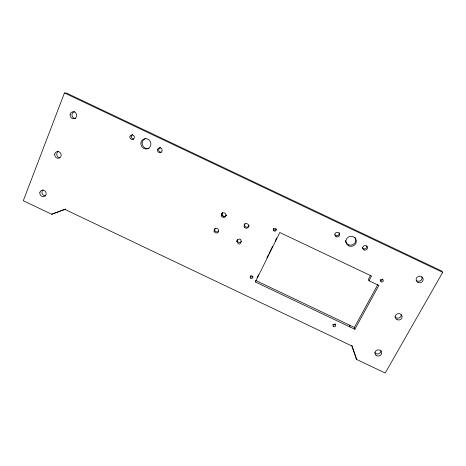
<?xml version="1.0" encoding="UTF-8"?>
<svg xmlns="http://www.w3.org/2000/svg" width="466" height="466" viewBox="0 0 466 466"><rect width="100%" height="100%" fill="white"/><g stroke="black" fill="none" stroke-linecap="round" stroke-linejoin="round"><path stroke-width="0.7" d="M255.38 281.971L255.729 280.497L354.405 327.429L354.859 329.293L255.38 281.971L279.804 232.505L371.548 276.064L368.996 280.765L378.846 285.442L354.859 329.293M237.369 239.308C236.017 241.936 240.462 243.98 241.598 241.254M64.448 92.961L23.3 200.724L51.732 214.261L64.96 209.426L351.801 345.947L356.496 359.368L385.207 373.039L442.7 272.348L441.494 270.897L66.393 93.014L64.448 92.961L442.7 272.348M257.005 277.911L258.601 274.684M266.89 257.89L268.48 254.657M269.121 253.37L272.627 246.264M275.179 241.097L276.769 237.864M370.627 275.19L368.42 279.268L368.996 280.765M354.405 327.429L377.844 284.54M51.732 214.261L65.514 209.024M351.836 345.3L355.797 356.618M349.617 325.152L350.03 326.992M356.03 357.282L356.496 359.368M226.383 215.164A2.347 2.295 33.7 0 1 223.028 216.084A2.347 2.295 33.7 0 1 222.474 212.647M75.713 118.51A3.478 3.239 65.6 0 1 72.003 115.393A3.478 3.239 65.6 0 1 74.776 111.659M45.534 195.86A3.338 3.07 54.5 0 1 43.064 189.936M249.153 225.317A2.347 2.295 21.7 0 1 245.856 226.948A2.347 2.295 21.7 0 1 245.058 223.371M218.816 231.142A2.33 2.266 32 0 1 215.566 231.369A2.33 2.266 32 0 1 215.251 228.148M339.207 232.755A2.388 2.301 -10.1 0 1 334.949 234.794M355.016 237.375A5.196 4.98 -11 0 1 352.273 244.877A5.196 4.98 -11 0 1 345.487 240.503M366.824 245.856A2.4 2.289 -11.8 0 1 365.268 248.768A2.4 2.289 -11.8 0 1 362.257 247.341M161.224 152.213A2.377 2.289 63.3 0 1 158.667 150.058A2.377 2.289 63.3 0 1 160.694 147.506M133.8 139.13A2.307 2.196 64.8 0 1 132.688 134.697M149.027 148.293A5.178 4.957 64.1 0 1 142.532 145.206A5.178 4.957 64.1 0 1 145.31 138.635M59.549 157.747A3.402 3.157 59.7 0 1 58.623 151.316M421.98 276.985A3.501 3.262 -12.7 0 1 416.249 280.48M381.025 350.747A3.355 3.099 -1.3 0 1 374.839 352.576M226.313 215.129A2.266 2.213 33.7 0 1 223.068 216.02A2.266 2.213 33.7 0 1 222.532 212.7M401.255 314.859A3.425 3.18 -6.6 0 1 394.935 316.775M382.574 279.041A1.439 1.351 -8.9 0 1 379.93 279.868M335.386 323.946A1.392 1.305 2.2 0 1 332.864 324.388M252.904 276.6A1.381 1.322 16.9 0 1 250.487 275.808M276.321 228.963A1.41 1.375 8.3 0 1 274.684 230.053A1.41 1.375 8.3 0 1 273.559 228.439M236.664 241.079C241.044 250.685 243.718 233.361 236.664 241.079M221.449 215.869A2.365 2.313 33.6 0 0 225.462 216.626A2.365 2.313 33.6 0 0 224.047 212.816A2.365 2.313 33.6 0 0 221.449 215.869M244.487 227.216A2.365 2.313 21.8 0 0 248.553 226.936A2.365 2.313 21.8 0 0 246.217 223.604A2.365 2.313 21.8 0 0 244.487 227.216M214.179 231.462A2.347 2.283 32 0 0 218.158 232.225A2.347 2.283 32 0 0 216.748 228.457A2.347 2.283 32 0 0 214.179 231.462M336.178 236.716A2.406 2.318 -9.9 0 0 339.662 234.474A2.406 2.318 -9.9 0 0 335.945 232.703A2.406 2.318 -9.9 0 0 336.178 236.716M348.719 245.85A5.242 5.021 -10.8 0 0 356.327 241.004A5.242 5.021 -10.8 0 0 348.259 237.159A5.242 5.021 -10.8 0 0 348.719 245.85M363.987 249.91A2.423 2.307 -11.6 0 0 367.505 247.679A2.423 2.307 -11.6 0 0 363.783 245.914A2.423 2.307 -11.6 0 0 363.987 249.91M157.502 149.86A2.4 2.307 63.1 0 0 160.659 152.528A2.4 2.307 63.1 0 0 161.253 148.468A2.4 2.307 63.1 0 0 157.502 149.86M129.927 136.754A2.33 2.213 64.7 0 0 132.985 139.334A2.33 2.213 64.7 0 0 133.521 135.396A2.33 2.213 64.7 0 0 129.927 136.754M140.918 142.916A5.219 4.998 64 0 0 147.78 148.706A5.219 4.998 64 0 0 149.027 139.876A5.219 4.998 64 0 0 140.918 142.916M70.104 114.619A3.507 3.262 65.5 0 0 74.688 118.475A3.507 3.262 65.5 0 0 75.364 112.556A3.507 3.262 65.5 0 0 70.104 114.619M54.726 154.31A3.431 3.18 59.6 0 0 59.252 158.079A3.431 3.18 59.6 0 0 59.881 152.341A3.431 3.18 59.6 0 0 54.726 154.31M39.831 192.767A3.361 3.093 54.5 0 0 44.293 196.46A3.361 3.093 54.5 0 0 44.882 190.885A3.361 3.093 54.5 0 0 39.831 192.767M417.979 282.472A3.53 3.291 -12.6 0 0 423.163 279.32A3.53 3.291 -12.6 0 0 417.792 276.763A3.53 3.291 -12.6 0 0 417.979 282.472M397.038 319.67A3.454 3.204 -6.5 0 0 402.1 316.641A3.454 3.204 -6.5 0 0 396.816 314.119A3.454 3.204 -6.5 0 0 397.038 319.67M376.021 355.243A3.384 3.122 -1.3 0 0 381.619 353.607A3.384 3.122 -1.3 0 0 377.297 349.966A3.384 3.122 -1.3 0 0 376.021 355.243M381.159 281.843A1.45 1.363 -8.7 0 0 383.273 280.538A1.45 1.363 -8.7 0 0 381.048 279.478A1.45 1.363 -8.7 0 0 381.159 281.843M333.382 326.474A1.404 1.316 2.2 0 0 335.689 325.769A1.404 1.316 2.2 0 0 333.872 324.249A1.404 1.316 2.2 0 0 333.382 326.474M250.341 277.899A1.392 1.334 16.9 0 0 252.729 277.753A1.392 1.334 16.9 0 0 251.36 275.825A1.392 1.334 16.9 0 0 250.341 277.899M273.822 230.821A1.421 1.386 8.5 0 0 276.134 230.041A1.421 1.386 8.5 0 0 274.27 228.462A1.421 1.386 8.5 0 0 273.822 230.821"/></g></svg>
